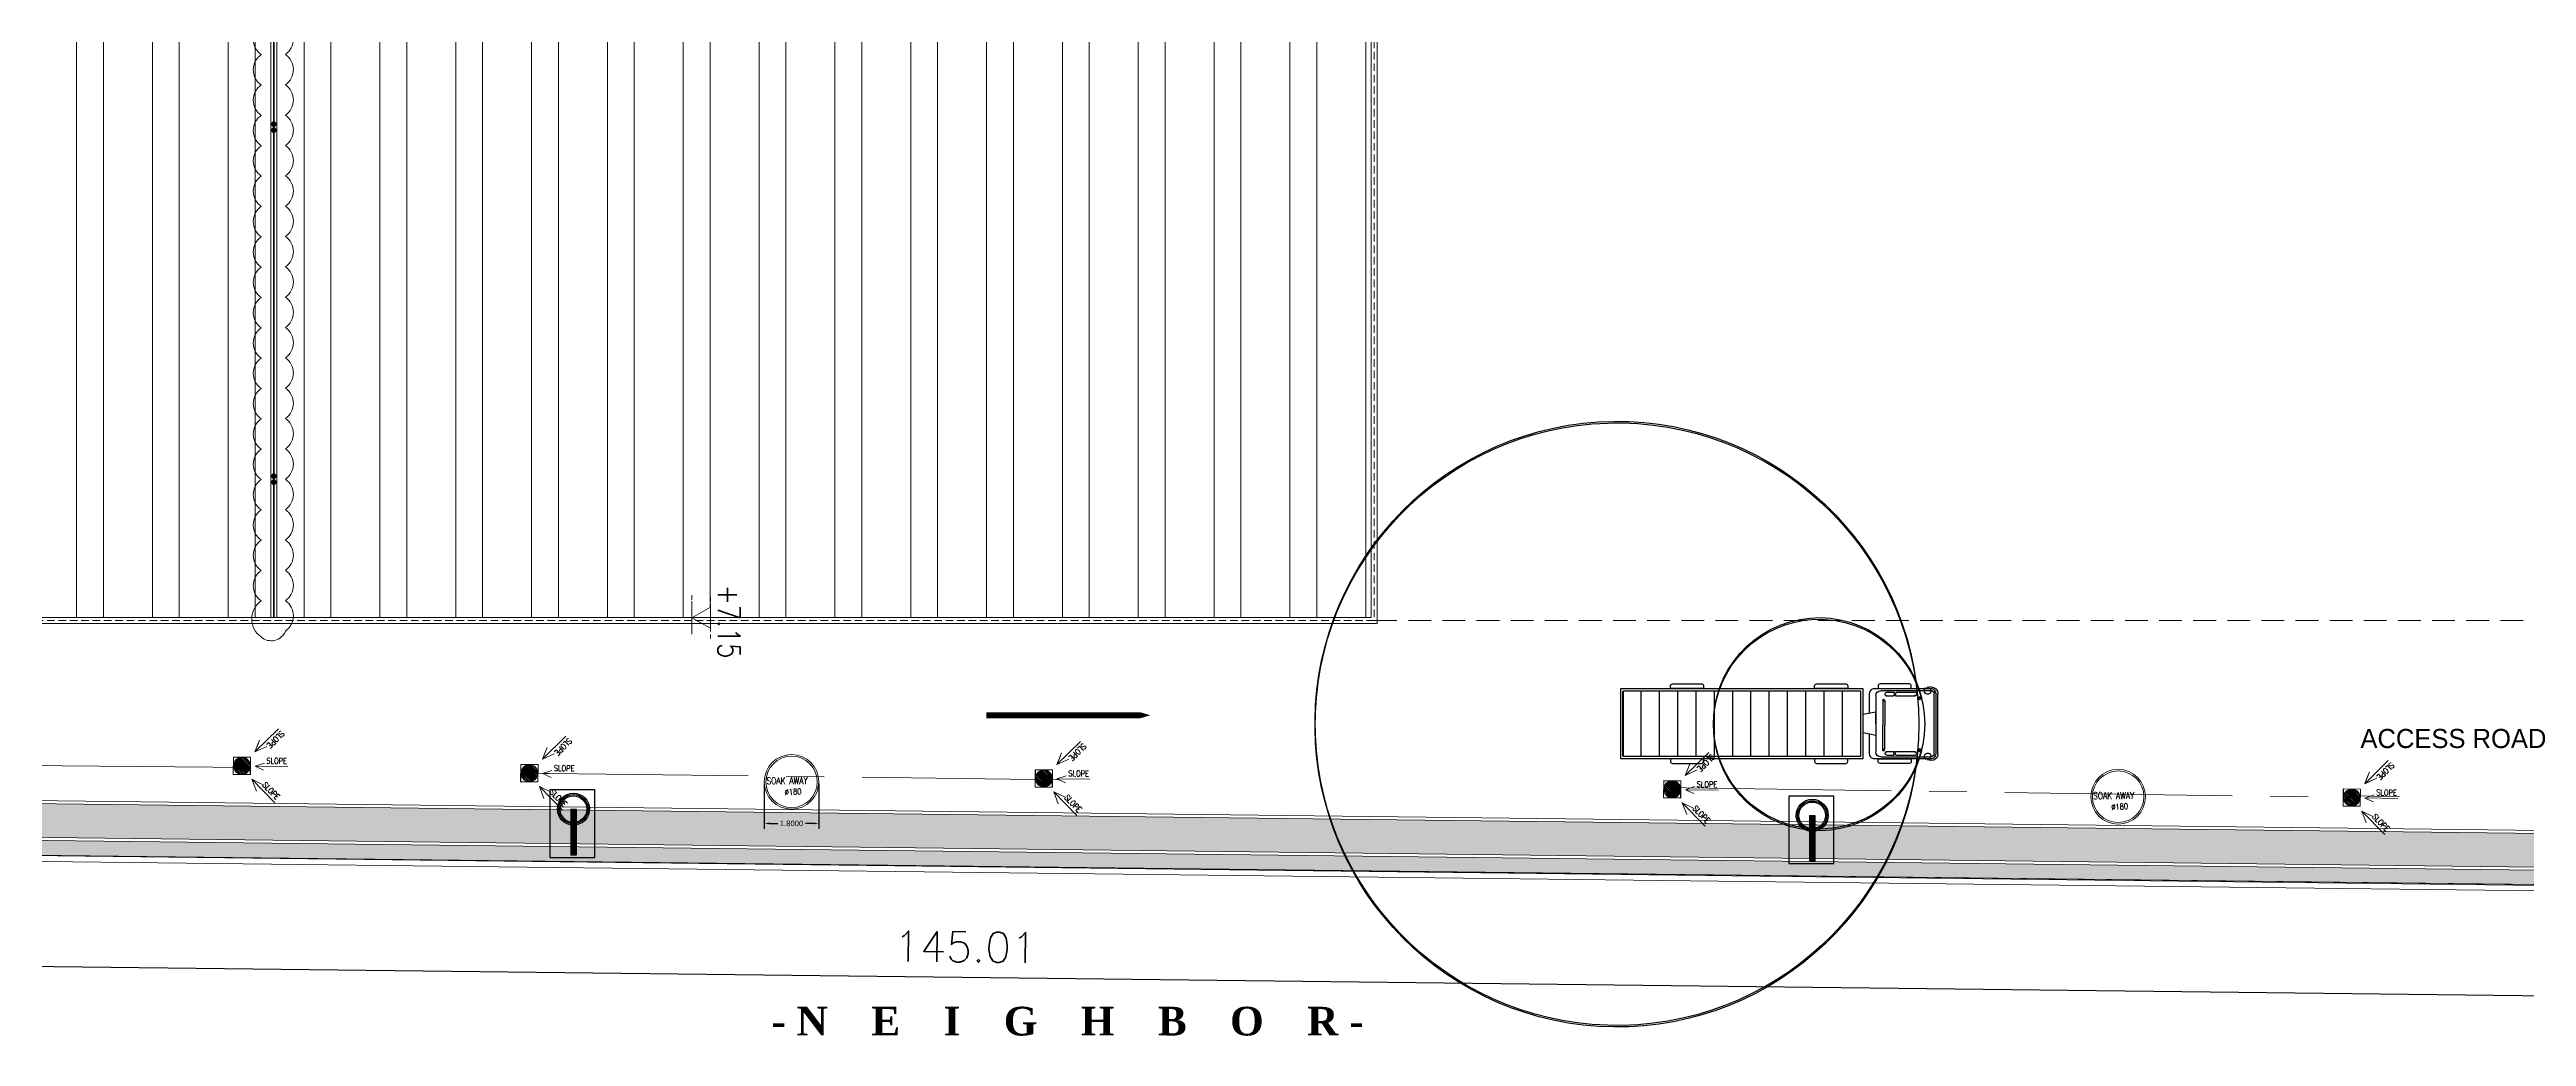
# Model space of a CAD drawing. Header units: inches. Extents: x -68096 to 69834, y -16833 to 17650.
# Drawn here: x 810.8 to 892.5, y 333.4 to 365.9 of the extents above; entities that cross this region are included whole.
import ezdxf
from ezdxf.enums import TextEntityAlignment as Align

# ---------------------------------------------------------------- set-up
doc = ezdxf.new("R2010")
doc.units = ezdxf.units.IN
doc.header["$MEASUREMENT"] = 0
doc.linetypes.add('CENTER2', pattern=[1.125, 0.75, -0.125, 0.125, -0.125])
doc.linetypes.add('HIDDEN', pattern=[0.375, 0.25, -0.125])
for name, color, linetype in [('-FR-TEXT', 1, 'Continuous'), ('02910CR', 4, 'Continuous'), ('A-TEXT', 3, 'Continuous'), ('A_FIXTURE', 9, 'Continuous'), ('A_ROOM_NAME', 2, 'Continuous'), ('DIEN HOA', 111, 'Continuous'), ('Hatch', 8, 'Continuous'), ('LIGHT', 4, 'Continuous'), ('SEC1', 3, 'Continuous'), ('TILES', 1, 'Continuous'), ('W', 7, 'Continuous'), ('WALL2', 2, 'Continuous')]:
    doc.layers.add(name, color=color, linetype=linetype)
for name, color, linetype, lineweight in [('FIRE EMERGENCY LIGHT', 211, 'Continuous', 30), ('FPS', 172, 'Continuous', 60), ('WALL', 41, 'Continuous', 40)]:
    doc.layers.add(name, color=color, linetype=linetype, lineweight=lineweight)
doc.styles.add('Browallia', font='')
doc.styles.add('POLE', font='timesbd.ttf', dxfattribs={"height": 0.225})
doc.styles.add('ROMANS', font='romans.shx')
doc.styles.get("Standard").update_dxf_attribs({"font": 'arial.ttf'})
doc.styles.add('STYLE6', font='romanc.shx', dxfattribs={"width": 0.6})
doc.styles.get('Browallia').set_extended_font_data('BrowalliaUPC')
doc.dimstyles.new('100', dxfattribs={"dimtxt": 0.2, "dimasz": 0.035, "dimexe": 0, "dimexo": 0, "dimgap": 0.1, "dimtad": 1, "dimzin": 0, "dimdsep": 46, "dimtxsty": 'ROMANS', "dimblk": 'J2', "dimblk1": 'J2', "dimblk2": 'J2', "dimsah": 1, "dimcen": 0, "dimse1": 1, "dimse2": 1, "dimclrd": 1, "dimclre": 1, "dimclrt": 6, "dimadec": 0, "dimazin": 0, "dimtfac": 0.9, "dimtix": 1, "dimtmove": 2, "dimatfit": 3, "dimldrblk": 'J2', "dimfxl": 1, "dimtolj": 1, "dimtzin": 0, "dimarcsym": 0})
doc.dimstyles.get("Standard").update_dxf_attribs({"dimtxt": 0.18, "dimasz": 0.18, "dimexe": 0.18, "dimexo": 0.0625, "dimgap": 0.09, "dimtad": 0, "dimtih": 1, "dimtoh": 1, "dimdec": 4, "dimzin": 0, "dimdsep": 46, "dimtxsty": 'Standard', "dimcen": 0.09, "dimadec": 0, "dimazin": 0, "dimtfac": 1, "dimtdec": 4, "dimtofl": 0, "dimtmove": 0, "dimatfit": 3, "dimfxl": 1, "dimtolj": 1, "dimtzin": 0, "dimarcsym": 0})

# ---------------------------------------------------------------- blocks, each defined once
blk = doc.blocks.new('rfffff')
at = {"layer": 'W', "linetype": 'ByBlock', "lineweight": 18, "ltscale": 100}
h = blk.add_hatch(dxfattribs=at)
h.set_pattern_fill('LINE', color=256, scale=0.011615, angle=224.30031, style=0)
h.set_pattern_definition([(224.300307, (239663.13444, 378730.593538), (0.025755315, -0.0263921688), [])])
h.paths.add_polyline_path([(239962.26, 378588.355, 1), (239962.253, 378587.792, 1)])
for p, q in [((239962.283, 378589.591), (239962.271, 378588.506)), ((239961.039, 378589.276), (239961.799, 378588.502)), ((239961.8, 378588.501), (239961.414, 378588.655)), ((239961.798, 378588.501), (239961.509, 378588.617)), ((239961.8, 378588.501), (239961.62, 378588.894)), ((239961.798, 378588.501), (239961.664, 378588.796)), ((239962.272, 378588.506), (239962.165, 378588.813)), ((239962.272, 378588.506), (239962.4, 378588.79)), ((239962.7, 378588.403), (239962.888, 378588.793)), ((239962.7, 378588.403), (239963.088, 378588.55)), ((239963.476, 378589.163), (239962.701, 378588.404))]:
    blk.add_line(p, q, dxfattribs=at)
for points in [[(239962.538, 378587.785), (239961.968, 378587.792), (239961.975, 378588.362), (239962.545, 378588.355)], [(239962.534, 378587.789), (239961.972, 378587.796), (239961.979, 378588.358), (239962.541, 378588.351)]]:
    blk.add_lwpolyline(points, close=True, dxfattribs=at)
blk.add_circle((239962.256, 378588.074), 0.281, dxfattribs=at)
at = {"layer": 'W', "linetype": 'ByBlock', "lineweight": 18, "ltscale": 100, "style": 'STYLE6', "width": 0.8}
for rotation, p in [(314.4528, (239961.082, 378589.363)), (89.35267, (239962.184, 378588.879)), (44.35267, (239962.903, 378588.729))]:
    blk.add_text('SLOPE', height=0.1899, rotation=rotation, dxfattribs=at).set_placement(p)
blk = doc.blocks.new('J2')
for p, q in [((-4, 0), (0, 0)), ((-2.19, -2.19), (2.15, 2.15)), ((0, 3.53), (0, -3.59)), ((0, 0), (3.82, 0))]:
    blk.add_line(p, q)
blk = doc.blocks.new('*D21')
at = {"color": 1, "lineweight": -2, "transparency": 16777216}
blk.add_line((904.036, 346.941), (904.036, 338.218), dxfattribs=at)
at = {"layer": 'Defpoints', "color": 0, "transparency": 16777216}
for p in [(854.508, 347.116), (904.036, 338.043), (904.402, 338.043)]:
    blk.add_point(p, dxfattribs=at)
at = {"color": 1, "lineweight": -2, "transparency": 16777216, "xscale": 0.175, "yscale": 0.175, "zscale": 0.175}
for p, rotation in [((904.036, 347.116), 90), ((904.036, 338.043), 270)]:
    blk.add_blockref('J2', p, dxfattribs=dict(at, rotation=rotation))
at = {"color": 6, "lineweight": 0, "transparency": 16777216, "insert": (903.036, 342.579), "char_height": 1, "attachment_point": 5, "rotation": 90, "style": 'ROMANS'}
blk.add_mtext('\\A1;9.07', dxfattribs=at)
blk = doc.blocks.new('DFGDFGG')
at = {"layer": 'LIGHT', "linetype": 'Continuous'}
for p, q in [((240239.828, 378686.424), (240241.339, 378686.424)), ((240239.828, 378686.246), (240239.828, 378686.424)), ((240239.828, 378686.379), (240241.339, 378686.379)), ((240239.828, 378686.335), (240241.339, 378686.335)), ((240239.828, 378686.29), (240241.339, 378686.29)), ((240239.828, 378686.246), (240241.339, 378686.246)), ((240241.339, 378686.424), (240241.339, 378686.246))]:
    blk.add_line(p, q, dxfattribs=at)
blk.add_lwpolyline([(240241.417, 378685.558), (240241.417, 378687.042), (240239.192, 378687.042), (240239.192, 378685.558)], close=True, dxfattribs=at)
for radius in [0.528, 0.483, 0.439]:
    blk.add_circle((240239.828, 378686.335), radius, dxfattribs=at)
at = {"layer": 'WALL2', "linetype": 'Continuous'}
blk.add_line((240241.109, 378686.424), (240241.109, 378686.246), dxfattribs=at)
blk = doc.blocks.new('*D27')
at = {"color": 1, "lineweight": -2, "transparency": 16777216}
blk.add_line((768.703, 336.208), (913.353, 334.51), dxfattribs=at)
at = {"layer": 'Defpoints', "color": 0, "transparency": 16777216}
for p in [(768.568, 339.673), (913.568, 337.971), (913.528, 334.508)]:
    blk.add_point(p, dxfattribs=at)
at = {"color": 1, "lineweight": -2, "transparency": 16777216, "xscale": 0.175, "yscale": 0.175, "zscale": 0.175}
for p, rotation in [((768.528, 336.21), 179.3273782655006), ((913.528, 334.508), 359.3273782655006)]:
    blk.add_blockref('J2', p, dxfattribs=dict(at, rotation=rotation))
at = {"color": 6, "lineweight": 0, "transparency": 16777216, "insert": (841.039, 336.359), "char_height": 1, "attachment_point": 5, "rotation": 359.32738, "style": 'ROMANS'}
blk.add_mtext('\\A1;145.01', dxfattribs=at)
blk = doc.blocks.new('*D36')
at = {"color": 0, "lineweight": -2, "transparency": 16777216}
for p, q in [((834.401, 341.736), (834.401, 340.249)), ((836.201, 341.736), (836.201, 340.249)), ((834.581, 340.429), (834.846, 340.429)), ((836.021, 340.429), (835.756, 340.429))]:
    blk.add_line(p, q, dxfattribs=at)
at = {"color": 0, "transparency": 16777216}
for points in [[(834.581, 340.459), (834.581, 340.399), (834.401, 340.429)], [(836.021, 340.459), (836.021, 340.399), (836.201, 340.429)]]:
    blk.add_solid(points, dxfattribs=at)
at = {"layer": 'Defpoints', "color": 0, "transparency": 16777216}
for p in [(834.401, 341.798), (836.201, 341.798), (836.201, 340.429)]:
    blk.add_point(p, dxfattribs=at)
at = {"color": 0, "lineweight": 0, "transparency": 16777216, "insert": (835.301, 340.429), "char_height": 0.18, "attachment_point": 5}
blk.add_mtext('\\A1;1.8000', dxfattribs=at)
blk = doc.blocks.new('CONTAINER')
at = {"layer": '02910CR'}
for p, q in [((-5561, -987), (-5561, 987)), ((-5436, -987), (-5436, 987)), ((-5334, 1214), (-5200, 1191)), ((-5334, 1089), (-3674, 1089)), ((-5175, 1183), (-5098, 1150)), ((-4962, 890), (-4926, 876)), ((-4852, 958), (-4828, 924)), ((-4166, 917), (-4817, 917)), ((-4189, 1035), (-4797, 1035)), ((-4175, 1024), (-4153, 935)), ((-4120, 1020), (-4107, 929)), ((-3873, 1035), (-4106, 1035)), ((-3843, 917), (-4093, 917)), ((-3830, 927), (-3816, 967)), ((-3514, 929), (-3514, -929)), ((4820, 1068), (4820, -1068)), ((-3807, 765), (-3807, -43)), ((-3767, 813), (-3800, 781)), ((-3748, 805), (-3748, -43)), ((-3807, -852), (-3807, -43)), ((-3748, -892), (-3748, -43)), ((-3674, -1089), (-5334, -1089)), ((-5334, -1214), (-5200, -1191)), ((-5175, -1183), (-5098, -1150)), ((-4962, -921), (-4926, -906)), ((-4852, -958), (-4828, -924)), ((-4166, -917), (-4817, -917)), ((-4189, -1035), (-4797, -1035)), ((-4175, -1024), (-4153, -935)), ((-4120, -1020), (-4107, -929)), ((-3873, -1035), (-4106, -1035)), ((-3843, -917), (-4093, -917)), ((-3830, -927), (-3816, -967)), ((-3767, -900), (-3800, -868))]:
    blk.add_line(p, q, dxfattribs=at)
at = {"layer": '02910CR', "color": 124}
for p, q in [((-3015, 1068), (4820, 1068)), ((-3015, -1068), (-3015, 1068)), ((-2412, -1068), (-2412, 1068)), ((-1809, -1068), (-1809, 1068)), ((-1206, -1068), (-1206, 1068)), ((-603, -1068), (-603, 1068)), ((0, -1068), (0, 1068)), ((603, -1068), (603, 1068)), ((1206, -1068), (1206, 1068)), ((1809, -1068), (1809, 1068)), ((2412, -1068), (2412, 1068)), ((3015, -1068), (3015, 1068)), ((3618, -1068), (3618, 1068)), ((4221, -1068), (4221, 1068)), ((4824, -1068), (4824, 1068)), ((4820, -1068), (-3015, -1068))]:
    blk.add_line(p, q, dxfattribs=at)
at = {"layer": '02910CR'}
for points in [[(-5497, -987), (-5497, 987, -0.414214), (-5334, 1150), (-3460, 1150, -0.414214), (-3297, 987), (-3297, 343, -0.414214)], [(-3297, -343), (-3297, -987, -0.414214), (-3460, -1150), (-5334, -1150, -0.414214), (-5497, -987)]]:
    blk.add_lwpolyline(points, format="xyb", dxfattribs=at)
for points in [[(-4680, 1162), (-4680, 1245, -0.414214), (-4616, 1309), (-3652, 1309, -0.414214), (-3589, 1245), (-3589, 1162)], [(-1495, 1162), (-1495, 1245, 0.414214), (-1559, 1309), (-2523, 1309, 0.414214), (-2587, 1245), (-2587, 1162)], [(3256, 1162), (3256, 1245, 0.414214), (3192, 1309), (2228, 1309, 0.414214), (2164, 1245), (2164, 1162)], [(-4680, -1162), (-4680, -1245, 0.414214), (-4616, -1309), (-3652, -1309, 0.414214), (-3589, -1245), (-3589, -1162)], [(-1495, -1162), (-1495, -1245, -0.414214), (-1559, -1309), (-2523, -1309, -0.414214), (-2587, -1245), (-2587, -1162)], [(3256, -1162), (3256, -1245, -0.414214), (3192, -1309), (2228, -1309, -0.414214), (2164, -1245), (2164, -1162)]]:
    blk.add_lwpolyline(points, format="xyb", close=True, dxfattribs=at)
blk.add_lwpolyline([(-3097, 1150), (4903, 1150), (4903, -1150), (-3097, -1150)], close=True, dxfattribs=at)
for points in [[(-3514, 0), (-3514, 383), (-3097, 305)], [(-3514, 0), (-3514, -383), (-3097, -305)]]:
    blk.add_lwpolyline(points, dxfattribs=at)
for centre, radius, start, end in [((-5334, 987), 227, 90, 180), ((-5334, 987), 102, 90, 180), ((-5219, 1081), 111, 66.71707, 80.13418), ((-1644, 11), 3484, 165.89193, 180.42573), ((-4979, 849), 44.8, 67.62651, 165.89193), ((5019, 11), 9952, 175.27445, 180.14905), ((-4943, 834), 44.8, 355.27445, 67.62651), ((-4811, 987), 50.1, 72.86047, 215.86073), ((-4817, 931), 14.1, 214.31398, 270), ((-4189, 1021), 14.1, 10.81399, 90), ((-4166, 931), 14.1, 270, 14.43917), ((-4106, 1021), 14.1, 90, 186.04724), ((-4093, 931), 14.1, 188.12711, 270), ((-3873, 977), 58.4, 349.93417, 90), ((-3843, 931), 14.1, 270, 340.32814), ((-3674, 929), 160, 0, 90), ((-3785, 765), 21.5, 133.97926, 180), ((-3759, 805), 10.9, 0, 133.97926), ((-1644, -41), 3484, 179.57427, 194.10807), ((5019, -41), 9952, 179.85095, 184.72555), ((-5334, -987), 227, 180, 270), ((-5334, -987), 102, 180, 270), ((-5219, -1081), 111, 279.86582, 293.28293), ((-4979, -880), 44.8, 194.10807, 292.37349), ((-4943, -865), 44.8, 292.37349, 4.72555), ((-4811, -987), 50.1, 144.13927, 287.13953), ((-4817, -931), 14.1, 90, 145.68602), ((-4189, -1021), 14.1, 270, 349.18601), ((-4166, -931), 14.1, 345.56083, 90), ((-4106, -1021), 14.1, 173.95276, 270), ((-4093, -931), 14.1, 90, 171.87289), ((-3873, -977), 58.4, 270, 10.06583), ((-3843, -931), 14.1, 19.67186, 90), ((-3785, -852), 21.5, 180, 226.02074), ((-3759, -892), 10.9, 226.02074, 0), ((-3674, -929), 160, 270, 360)]:
    blk.add_arc(centre, radius, start, end, dxfattribs=at)
blk = doc.blocks.new('A$C60917B04')
at = {"layer": 'DIEN HOA', "xscale": 0.5000000237487257, "yscale": 0.4999999946448952, "zscale": 0.5}
blk.add_blockref('CONTAINER', (2781, 654), dxfattribs=at)

msp = doc.modelspace()

# ---------------------------------------------------------------- hatches: boundary and pattern name
at = {"lineweight": 0, "true_color": 0x636466}
h = msp.add_hatch(dxfattribs=at)
h.set_pattern_fill('STEEL', color=251, scale=20, angle=45)
h.set_pattern_definition([(90, (-62.3858, -354.2133), (-2.5, 4e-16), []), (90, (-63.2697, -353.3294), (-2.5, 4e-16), [])])
h.paths.add_polyline_path([(854.4082, 378.2948), (778.72845, 378.2948), (778.72845, 347.21592), (792.1808, 347.21592), (792.77342, 347.55096), (792.77342, 347.21592), (832.03744, 347.21592), (832.63007, 347.55096), (832.63007, 347.21592), (854.4082, 347.21592)])
h.paths.add_polyline_path([(784.32935, 376.56861), (784.32935, 381.02099), (782.82935, 381.02099), (782.82935, 376.56861)], flags=9)
h.paths.add_polyline_path([(782.00728, 365.96836), (853.69905, 365.96836), (853.69905, 371.56846), (782.00728, 371.56846)], flags=24)
h.paths.add_polyline_path([(792.8309, 348.51092), (792.8309, 345.64732), (793.93498, 345.64732), (793.93498, 348.51092)], flags=9)
h.paths.add_polyline_path([(832.68755, 348.51092), (832.68755, 345.64732), (833.79163, 345.64732), (833.79163, 348.51092)], flags=9)
at = {"layer": 'FIRE EMERGENCY LIGHT', "lineweight": 0, "true_color": 0x636466}
for points in [[(818.23612, 363.37144), (818.13807, 363.4695), (818.23612, 363.56755), (818.33418, 363.4695)], [(818.23612, 363.17534), (818.33418, 363.27339), (818.23612, 363.37144), (818.13807, 363.27339)], [(818.23612, 351.771), (818.13807, 351.86905), (818.23612, 351.9671), (818.33418, 351.86905)], [(818.23612, 351.57489), (818.33418, 351.67294), (818.23612, 351.771), (818.13807, 351.67294)]]:
    msp.add_hatch(color=251, dxfattribs=at).paths.add_polyline_path(points)
at = {"layer": 'Hatch', "linetype": 'ByBlock', "lineweight": 0, "ltscale": 0.4, "true_color": 0x636466}
h = msp.add_hatch(dxfattribs=at)
h.set_pattern_fill('AR-HBONE', color=251, scale=0.03, angle=-90, style=0)
h.set_pattern_definition([(315, (-377701.33925, 240303.53826), (0.169705627485, 0), [0.36, -0.12]), (45, (-377701.2544, 240303.45341), (0.169705627485, 0), [0.36, -0.12])])
h.paths.add_polyline_path([(768.76845, 361.16254), (768.95753, 361.13143), (769.16976, 361.07271), (769.26972, 361.0357), (769.26972, 340.36588), (901.1506, 338.79177), (901.21534, 338.5881), (901.26745, 338.2891), (768.76845, 339.87047)])
at = {"layer": 'SEC1', "lineweight": 0, "true_color": 0x636466}
h = msp.add_hatch(dxfattribs=at)
h.set_pattern_fill('GRASS', color=251, scale=0.1, angle=-90, style=0)
h.set_pattern_definition([(0, (728.8923, -53.49474), (0.070710678, 0.070710678), [0.01875, -0.122671356]), (315, (728.8923, -53.49474), (0.070710678, 0.070710678), [0.01875, -0.08125]), (45, (728.8923, -53.49474), (-0.070710678, 0.070710678), [0.01875, -0.08125])])
edge = h.paths.add_edge_path()
edge.add_line((769.36996, 360.99206), (769.64922, 360.8312))
edge.add_line((769.64922, 360.8312), (769.86363, 360.65866))
edge.add_line((769.86363, 360.65866), (770.03643, 360.47557))
edge.add_line((770.03643, 360.47557), (770.18376, 360.27179))
edge.add_line((770.18376, 360.27179), (770.31528, 360.02399))
edge.add_line((770.31528, 360.02399), (770.42555, 359.69753))
edge.add_line((770.42555, 359.69753), (770.47311, 359.39866))
edge.add_line((770.47311, 359.39866), (770.47901, 341.56106))
edge.add_line((770.47901, 341.56106), (899.48884, 340.02065))
edge.add_arc((899.46821, 338.26368), 1.7571, 20.9699973, 89.3273783, ccw=False)
edge.add_line((901.10894, 338.8925), (769.36996, 340.46495))
edge.add_line((769.36996, 340.46495), (769.36996, 360.99206))

# ---------------------------------------------------------------- linework, layer by layer
at = {"color": 251, "lineweight": 0, "true_color": 0x636466}
for p, q in [((818.13612, 410.47368), (818.13612, 347.21592)), ((818.33612, 410.47368), (818.33612, 347.21592))]:
    msp.add_line(p, q, dxfattribs=at)
at = {"color": 251, "linetype": 'HIDDEN', "lineweight": 0, "ltscale": 3, "true_color": 0x636466}
msp.add_line((854.5082, 347.11592), (907.5682, 347.11592), dxfattribs=at)
at = {"color": 251, "lineweight": 0, "true_color": 0x636466}
for points in [[(913.5682, 417.97549), (913.5682, 337.9705), (768.56845, 339.6728), (768.56845, 419.67779), (913.5682, 417.97549)], [(768.76845, 369.61773), (768.76845, 419.47543), (913.3682, 417.77783), (913.3682, 338.17286), (768.76845, 339.87047), (768.76845, 362.11773)], [(768.96845, 419.47543), (913.5682, 417.77783), (913.5682, 338.17286), (768.96845, 339.87047), (768.96845, 362.11773)], [(768.76845, 361.16254), (768.95753, 361.13143), (769.16976, 361.07271), (769.26972, 361.0357), (769.26972, 340.36588), (901.1506, 338.79177), (901.21534, 338.5881), (901.26745, 338.2891), (768.76845, 339.87047), (768.76845, 361.16254)], [(901.1506, 338.79177), (769.26972, 340.36588), (769.26972, 361.0357)], [(901.10894, 338.8925), (769.36996, 340.46495), (769.36996, 360.99206)], [(899.48884, 340.02065), (770.47901, 341.56106), (770.47901, 359.27048)], [(899.48884, 340.1209), (770.57925, 341.66013), (770.57925, 359.27111)]]:
    msp.add_lwpolyline(points, dxfattribs=at)
for points in [[(778.52845, 410.57368), (854.6082, 410.57368), (854.6082, 347.01592), (778.52845, 347.01592)], [(778.72845, 410.37368), (854.4082, 410.37368), (854.4082, 347.21592), (778.72845, 347.21592)]]:
    msp.add_lwpolyline(points, close=True, dxfattribs=at)
at = {"color": 251, "linetype": 'HIDDEN', "lineweight": 0, "true_color": 0x636466}
msp.add_lwpolyline([(854.5082, 410.47368), (854.5082, 347.11592), (778.62845, 347.11592), (778.62845, 410.47368)], close=True, dxfattribs=at)
at = {"color": 251, "lineweight": 0, "true_color": 0x636466}
for points, format in [([(817.81494, 366.76115, 0.52056705), (817.81494, 365.76115, 0.52056705), (817.81494, 364.76115, 0.52056705), (817.81494, 363.76115, 0.52056705), (817.81494, 362.76115, 0.52056705), (817.81494, 361.76115, 0.52056705), (817.81494, 360.76115, 0.52056705), (817.81494, 359.76115, 0.52056705), (817.81494, 358.76115, 0.52056705), (817.81494, 357.76115, 0.52056705), (817.81494, 356.76115, 0.52056705), (817.81494, 355.76115, 0.52056705), (817.81494, 354.76115, 0.52056705), (817.81494, 353.76115, 0.52056705), (817.81494, 352.76115, 0.52056705), (817.81494, 351.76115, 0.52056705), (817.81494, 350.76115, 0.52056705), (817.81494, 349.76115, 0.52056705), (817.81494, 348.76115, 0.52056705), (817.81494, 347.76115, 0.52056705), (817.81494, 346.57313, 0.52056705), (818.61856, 346.7695, 0.52056705), (818.61856, 347.7695, 0.52056705), (818.61856, 348.7695, 0.52056705), (818.61856, 349.7695, 0.52056705), (818.61856, 350.7695, 0.52056705), (818.61856, 351.7695, 0.52056705), (818.61856, 352.7695, 0.52056705), (818.61856, 353.7695, 0.52056705), (818.61856, 354.7695, 0.52056705), (818.61856, 355.7695, 0.52056705), (818.61856, 356.7695, 0.52056705), (818.61856, 357.7695, 0.52056705), (818.61856, 358.7695, 0.52056705), (818.61856, 359.7695, 0.52056705), (818.61856, 360.7695, 0.52056705), (818.61856, 361.7695, 0.52056705), (818.61856, 362.7695, 0.52056705), (818.61856, 363.7695, 0.52056705), (818.61856, 364.7695, 0.52056705), (818.61856, 365.7695, 0.52056705), (818.61856, 366.7695, 0.52056705)], "xyb"), ([(769.36996, 360.99206), (769.64922, 360.8312), (769.86363, 360.65866), (770.03643, 360.47557), (770.18376, 360.27179), (770.31528, 360.02399), (770.42555, 359.69753), (770.47311, 359.39866), (770.47901, 341.56106), (899.48884, 340.02065, -0.30743662), (901.10894, 338.8925), (769.36996, 340.46495), (769.36996, 360.99206)], "xyb"), ([(847.13087, 343.99367, 0, 1.64236, 0), (844.31056, 343.99367, 0.2, 0.2, 0), (841.72458, 343.99367, 0.2, 0.2, 0)], "xyseb")]:
    msp.add_lwpolyline(points, format=format, dxfattribs=at)
at = {"layer": 'A_FIXTURE', "color": 251, "lineweight": 0, "true_color": 0x636466}
msp.add_line((832.01746, 347.74828), (832.01746, 346.66096), dxfattribs=at)
msp.add_line((832.01746, 347.74828), (832.01746, 346.66096), dxfattribs=at)
msp.add_lwpolyline([(832.63007, 347.55096), (832.63007, 346.85828), (832.01746, 347.20462), (832.63007, 347.55096)], dxfattribs=at)
msp.add_lwpolyline([(832.63007, 347.55096), (832.63007, 346.85828), (832.01746, 347.20462), (832.63007, 347.55096)], dxfattribs=at)
at = {"layer": 'FIRE EMERGENCY LIGHT', "color": 251, "lineweight": 0, "true_color": 0x636466}
for points in [[(818.23612, 363.37144), (818.13807, 363.4695), (818.23612, 363.56755), (818.33418, 363.4695)], [(818.23612, 363.17534), (818.33418, 363.27339), (818.23612, 363.37144), (818.13807, 363.27339)], [(818.23612, 351.771), (818.13807, 351.86905), (818.23612, 351.9671), (818.33418, 351.86905)], [(818.23612, 351.57489), (818.33418, 351.67294), (818.23612, 351.771), (818.13807, 351.67294)]]:
    msp.add_lwpolyline(points, close=True, dxfattribs=at)
at = {"layer": 'FPS', "color": 251, "linetype": 'HIDDEN', "lineweight": 0, "ltscale": 1.2, "true_color": 0x636466, "const_width": 0.04831}
msp.add_lwpolyline([(818.23612, 347.1955), (818.23612, 410.47368)], dxfattribs=at)
at = {"layer": 'TILES', "color": 251, "linetype": 'CENTER2', "lineweight": 0, "ltscale": 10, "true_color": 0x636466}
for points in [[(798.76915, 342.44844), (817.46634, 342.26959)], [(826.37421, 342.08666), (844.10681, 341.87009)], [(864.04797, 341.61028), (886.45328, 341.28838)], [(886.45, 341.33863), (888.31038, 341.31607)]]:
    msp.add_lwpolyline(points, dxfattribs=at)
at = {"layer": 'W', "color": 251, "linetype": 'ByBlock', "lineweight": 0, "ltscale": 100, "true_color": 0x636466}
for centre, radius in [((835.30118, 341.79807), 0.9), ((835.30118, 341.79807), 0.84846), ((879.03282, 341.30892), 0.9), ((879.03282, 341.30892), 0.84846)]:
    msp.add_circle(centre, radius, dxfattribs=at)
at = {"layer": 'WALL', "color": 251, "linetype": 'HIDDEN', "lineweight": 0, "ltscale": 0.6, "true_color": 0x636466}
for p, q in [((832.01746, 347.95484), (832.01746, 346.89768)), ((832.01746, 347.94146), (832.01746, 346.89768)), ((832.63007, 347.90111), (832.63007, 346.52767))]:
    msp.add_line(p, q, dxfattribs=at)

# ---------------------------------------------------------------- block references
at = {"color": 251, "lineweight": 0, "true_color": 0x636466, "rotation": 270}
for name, p in [('rfffff', (-377770.89153, 240304.58321)), ('rfffff', (-377761.41436, 240304.34226)), ('rfffff', (-377744.4549, 240304.16729)), ('rfffff', (-377723.74128, 240303.80991)), ('rfffff', (-377701.33925, 240303.53826)), ('DFGDFGG', (-377858.22446, 240580.72734)), ('DFGDFGG', (-377817.38689, 240580.52286))]:
    msp.add_blockref(name, p, dxfattribs=at)
at = {"layer": 'DIEN HOA', "color": 251, "lineweight": 0, "true_color": 0x636466, "xscale": -0.002, "yscale": 0.002, "zscale": 0.002}
msp.add_blockref('A$C60917B04', (873.09354, 342.4067), dxfattribs=at)

# ---------------------------------------------------------------- texts
at = {"layer": '-FR-TEXT', "color": 0, "lineweight": 0, "style": 'POLE'}
msp.add_text('- N    E    I    G    H    B    O    R -', height=0.9458824, dxfattribs=at).set_placement((834.6354, 333.44221))
at = {"layer": 'A-TEXT', "color": 251, "linetype": 'ByBlock', "lineweight": 0, "true_color": 0x636466, "style": 'Browallia'}
msp.add_text('ACCESS ROAD', height=0.6298343, dxfattribs=at).set_placement((890.08428, 342.91283), align=Align.CENTER)
at = {"layer": 'A_ROOM_NAME', "color": 251, "lineweight": 0, "true_color": 0x636466, "style": 'ROMANS', "width": 0.8}
msp.add_text('+7.15', height=0.736053, rotation=270, dxfattribs=at).set_placement((832.87156, 347.07912), align=Align.CENTER)
at = {"layer": 'W', "color": 251, "linetype": 'ByBlock', "lineweight": 0, "ltscale": 100, "true_color": 0x636466, "style": 'STYLE6', "width": 0.8}
for s, height, rotation, p in [('SOAK AWAY', 0.226352, 0.2810172, (834.47636, 341.71855)), (' %%C180 ', 0.191075, 3.7549964, (834.97027, 341.35082)), ('SOAK AWAY', 0.226352, 0.2810172, (878.20801, 341.2294)), (' %%C180 ', 0.191075, 3.7549964, (878.70192, 340.86167))]:
    msp.add_text(s, height=height, rotation=rotation, dxfattribs=at).set_placement(p)

# ---------------------------------------------------------------- dimensions: what is measured, and where the dimension line sits
at = {"color": 251, "lineweight": 0, "true_color": 0x636466}
dim = msp.add_linear_dim(base=(904.03631, 338.0429), p1=(854.5082, 347.11592), p2=(904.40169, 338.0429), angle=270, dimstyle='100', override={"dimscale": 5, "dimfxl": 0}, dxfattribs=at)
dim.commit()
dim.dimension.update_dxf_attribs({"geometry": '*D21', "text_midpoint": (903.03631, 342.57941)})
dim = msp.add_linear_dim(base=(836.20118, 340.42883), p1=(834.40118, 341.79807), p2=(836.20118, 341.79807), angle=180, dimstyle='Standard', dxfattribs=at)
dim.commit()
dim.dimension.update_dxf_attribs({"geometry": '*D36', "text_midpoint": (835.30118, 340.42883)})
dim = msp.add_aligned_dim(p1=(768.56845, 339.6728), p2=(913.5682, 337.9705), distance=-3.46278, dimstyle='100', override={"dimscale": 5, "dimfxl": 0}, dxfattribs=at)
dim.commit()
dim.dimension.update_dxf_attribs({"geometry": '*D27', "text_midpoint": (841.03942, 336.35904)})

doc.saveas('drawing.dxf')
